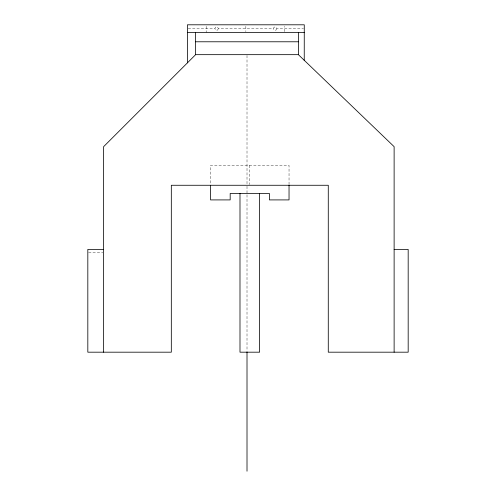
<?xml version="1.0" encoding="UTF-8"?>
<svg xmlns="http://www.w3.org/2000/svg" width="496" height="496" viewBox="0 0 496 496"><rect width="100%" height="100%" fill="white"/><g stroke="black" fill="none" stroke-linecap="round" stroke-linejoin="round"><path stroke-width="0.37" stroke-dasharray="2.48 1.86" d="M284.332 31.651L284.351 26.325M188.189 28.607L214.88 28.607L215.76 27.088L217.515 27.088L218.395 28.607L273.302 28.607L274.183 27.088L275.937 27.088L276.818 28.607L303.509 28.607M218.395 28.607L217.515 30.126L215.76 30.126L214.88 28.607M276.818 28.607L275.937 30.126L274.183 30.126L273.302 28.607M88.573 252.817L102.883 252.817M289.038 184.506L289.038 165.36L210.558 165.36L210.558 184.506M249.798 165.36L249.798 184.506M247.008 55.44L247.008 185.51M247.008 186.285L247.008 194.029M247.008 194.804L247.008 351.193M245.849 26.325L245.849 31.651M206.169 26.325L206.169 32.414"/><path stroke-width="0.74" d="M394.122 352.185L394.122 146.655L298.387 54.665L195.622 54.665L103.633 146.655L103.633 352.185M187.426 32.414L304.271 32.414M195.622 41.782L298.387 41.782M103.633 249.42L87.823 249.42L87.823 352.185L171.318 352.185L171.318 185.268L328.278 185.268L328.278 352.185L408.177 352.185L408.177 249.42L394.122 249.42M304.24 60.524L304.271 24.8L187.426 24.8L187.426 62.868M298.387 32.414L298.387 54.665M289.038 185.268L289.038 199.913L269.415 199.913L269.415 193.471L230.181 193.471L230.181 199.913L210.558 199.913L210.558 185.268M259.606 193.471L259.606 352.185L239.99 352.185L239.99 193.471M247.008 351.968L247.008 471.2M195.622 32.414L195.622 54.665"/></g></svg>
